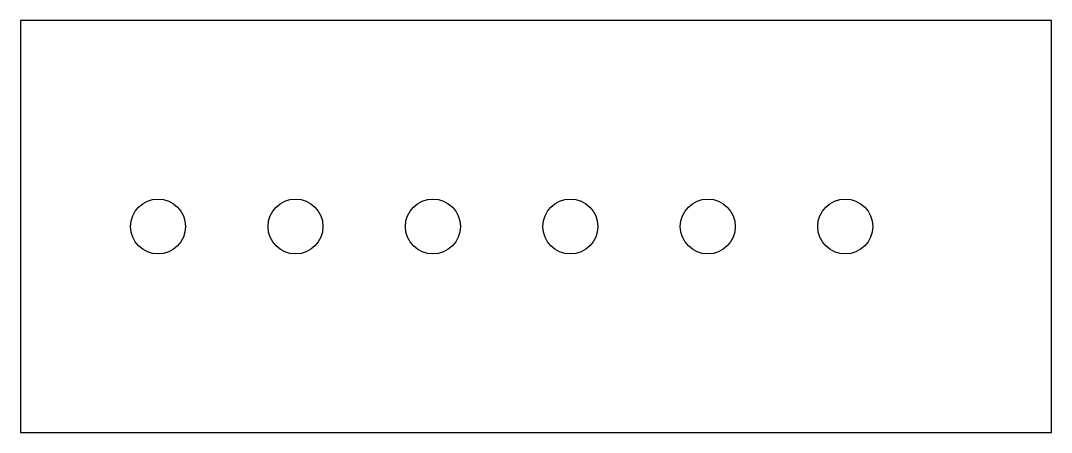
# Model space of a CAD drawing. Header units: millimetres. Extents: x 0 to 150, y 0 to 60.
import ezdxf

# ---------------------------------------------------------------- set-up
doc = ezdxf.new("R2010")
doc.units = ezdxf.units.MM

msp = doc.modelspace()

# ---------------------------------------------------------------- linework, layer by layer
msp.add_lwpolyline([(0, 0), (150, 0), (150, 60), (0, 60)], close=True)
for centre in [(20, 30), (40, 30), (60, 30), (80, 30), (100, 30), (120, 30)]:
    msp.add_circle(centre, 4)

doc.saveas('drawing.dxf')
